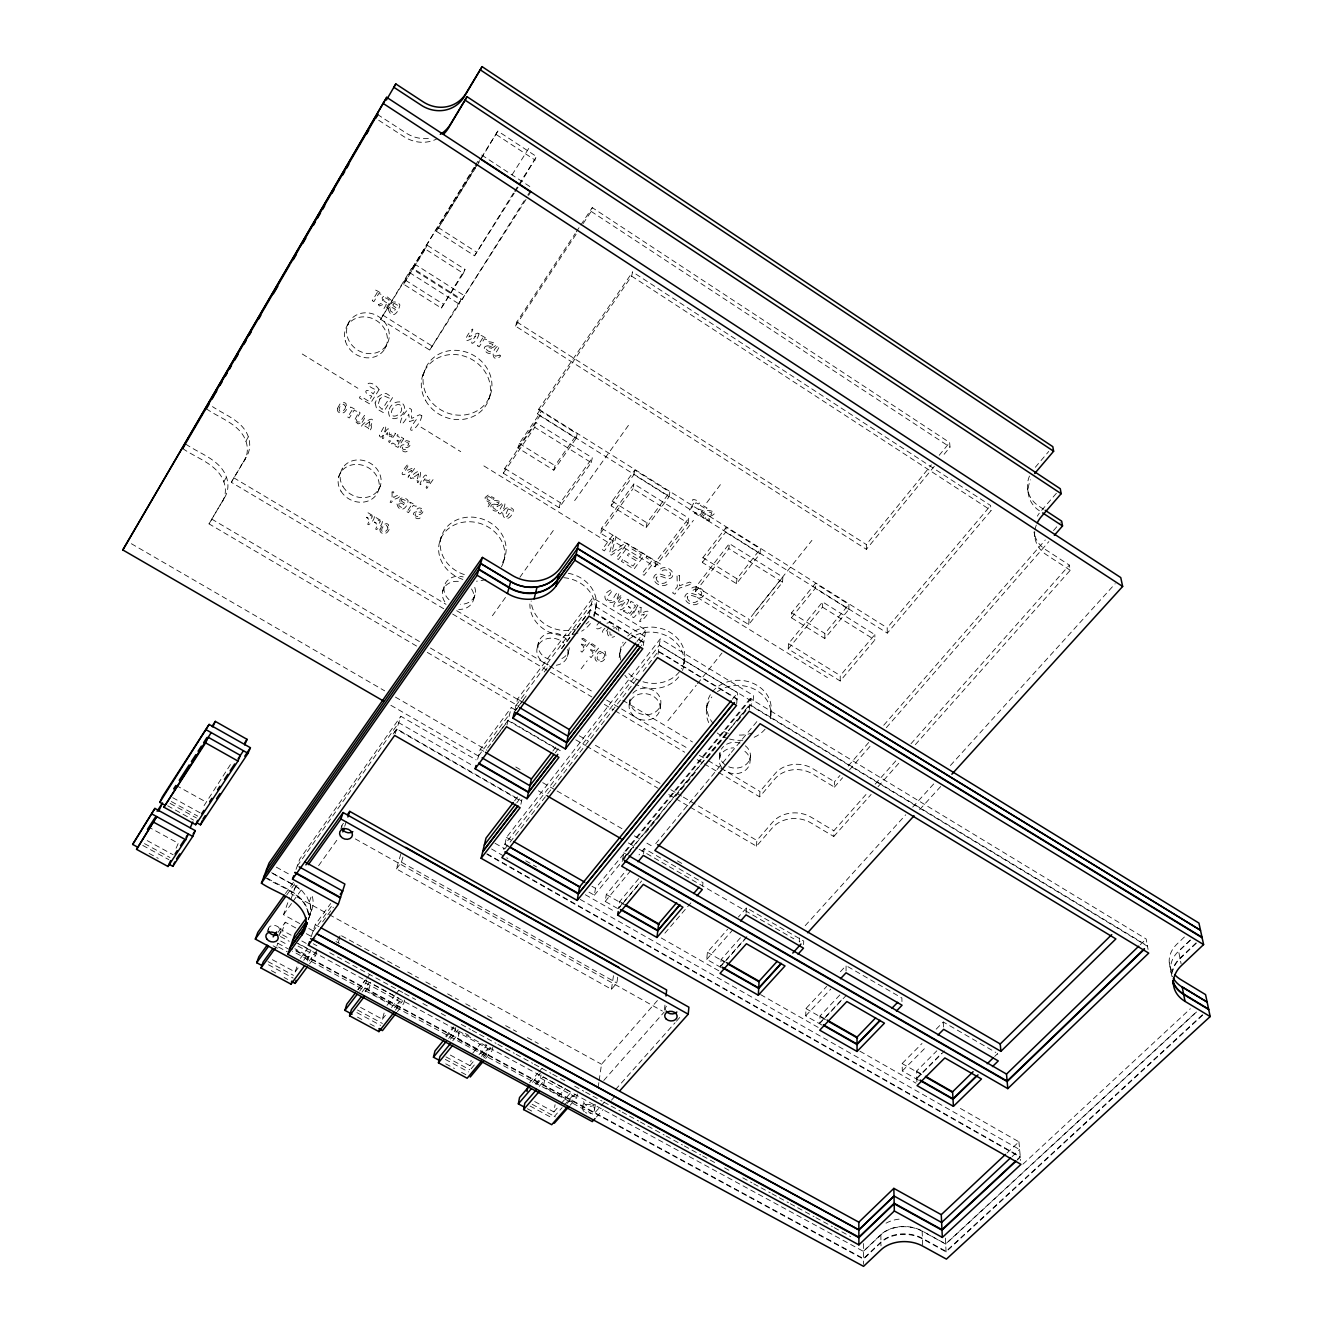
<?xml version="1.0" encoding="UTF-8"?>
<svg xmlns="http://www.w3.org/2000/svg" width="1333" height="1333" viewBox="0 0 1333 1333"><rect width="100%" height="100%" fill="white"/><g stroke="black" fill="none" stroke-linecap="round" stroke-linejoin="round"><path stroke-width="0.75" stroke-dasharray="5 3.75" d="M846.055 971.007L846.088 965.625L839.157 973.04M848.871 609.398L848.888 604.416L815.413 583.421L791.619 612.78L791.385 617.762L824.777 638.49L848.871 609.398L815.263 588.336L815.413 583.421M840.207 680.996L840.257 675.598L874.831 634.608L822.611 601.933L788.503 643.639L788.236 648.954L840.207 680.996L874.915 639.923L874.831 634.608M690.294 807.231L756.477 846.205L772.29 827.91A27.726 22.644 2.6 0 1 811.097 822.978L833.775 836.491L833.841 830.759L866.9 793.468M718.57 772.39L759.627 796.834L774.923 778.839A26.827 22.244 2.2 0 1 812.48 773.906L834.408 787.12L834.475 781.755L839.957 775.473M839.84 994.968L820.012 1016.013L819.862 1023.327L846.888 994.718M824.777 638.49L824.877 633.458L848.888 604.416M788.236 648.954L822.478 607.148L822.611 601.933M617.062 629.759L615.863 627.61L612.697 628.276M821.828 1025.01L805.732 1015.829L805.932 1008.581L826.71 986.37M803.616 944.597L803.716 941.048L746.48 907.856L738.399 917.037M799.4 937.932L799.267 941.964L802.066 938.899M782.571 582.204L782.854 577.072L729.351 543.597L696.109 586.587L695.476 591.735L748.696 624.56L782.571 582.204L728.851 548.629L729.351 543.597M770.774 715.888L771.091 710.689M756.477 846.205L756.844 840.457L772.59 822.211A27.626 22.594 2.5 0 1 811.264 817.279L833.841 830.759M759.627 796.834L759.96 791.469L775.206 773.507A26.727 22.194 2.2 0 1 812.63 768.574L834.475 781.755M746.13 913.105L746.48 907.856M737.349 721.203L753.095 702.041L753.562 695.576L660.285 638.857L506.473 837.424L503.707 849.471M750.029 760.393L750.429 754.845M760.027 553.712L760.393 548.896L726.135 527.401L702.924 557.627L702.341 562.459L736.499 583.671L760.027 553.712L725.635 532.15L726.135 527.401M749.363 709.539L750.196 698.525L1146.18 938.999L1148.063 949.429M740.448 937.749L721.136 959.51L720.553 966.675L746.88 937.082M748.696 624.56L749.113 619.328L782.854 577.072M736.682 703.791L737.616 692.81L659.335 645.289M720.986 967.475L706.757 959.377L707.39 952.279L727.618 929.301M719.537 757.86L720.053 752.312M736.499 583.671L736.949 578.789L760.393 548.896M702.658 886.095L702.991 882.629L644.239 848.554L639.007 854.886M706.407 710.289L706.957 705.107M664.417 1010.047L665.084 1004.032M684.112 663.317L684.745 658.252M643.539 853.67L644.239 848.554M688.078 523.136L688.744 518.187L633.925 483.879L601.6 528.235L600.566 533.183L655.086 566.808L688.078 523.136L633.008 488.728L633.925 483.879M660.068 708.956L660.818 703.541M400.816 854.086L396.434 868.916L611.48 989.286L616.862 983.004L617.679 977.189M611.48 989.286L613.747 973.723M594.601 1109.489L595.368 1104.141M598.267 1086.678L598.867 1082.596M599.15 1080.563L601.516 1064.251L658.519 999.267M658.002 654.403L660.285 638.857M638.757 878.614L619.678 901.525L618.645 908.523L641.64 880.963M750.196 698.525L623.694 852.82L622.661 859.718L699.925 765.642M582.604 1108.34L583.687 1101.208M570.141 1105.24L576.722 1097.742L577.722 1091.394M617.579 908.489L605.199 901.441L606.298 894.51L627.226 869.149M669.099 496.709L669.832 492.077L634.758 470.066L612.147 501.191L611.197 505.857L646.172 527.568L669.099 496.709L633.891 474.648L634.758 470.066M655.086 566.808L655.886 561.76L688.744 518.187M643.289 645.489L645.755 630.026L592.752 597.817L517.571 699.042L514.788 710.456M629.176 704.94L630.042 699.542M588.986 892.144L594.351 895.209L595.501 888.295L753.562 695.576M534.683 1101.558L553.861 1111.905L555.078 1104.707M646.172 527.568L646.988 522.853L669.832 492.077M620.028 652.687L619.145 657.719A32.625 28.11 8.5 0 1 657.686 632.825A32.625 28.11 8.5 0 1 682.463 670.466M618.912 631.092L617.979 626.877A3.749 3.266 10.5 0 0 615.779 625.76L612.63 626.31M535.283 1084.129L540.498 1078.047L541.065 1074.898M594.001 616.896L594.985 611.964M595.468 609.531L596.451 604.615M589.336 614.563L592.752 597.817M485.629 1058.485L492.044 1050.771L493.36 1044.505M484.029 1057.952L486.612 1054.836L487.945 1048.538L481.48 1056.336M567.508 656.453L568.641 651.187M450.337 1055.07L469.932 1065.65L471.116 1060.335M520.87 804.316L522.653 796.368M610.914 623.527L610.297 622.144L606.265 623.477M591.219 462.601L592.302 457.836L536.116 422.678L504.74 468.416L503.291 473.198L559.16 507.656L591.219 462.601L534.783 427.326L536.116 422.678M448.688 1038.457L455.02 1030.642L455.753 1027.526M537.416 413.78L631.625 276.131L632.608 271.932L990.586 505.524L991.169 510.506L887.311 633.125L537.416 413.78L538.749 409.181L632.608 271.932M537.366 647.238L538.615 642.006M506.94 725.069L511.272 707.523L514.838 709.623M576.073 438.407L577.189 433.941L541.215 411.38L519.253 443.439L517.904 447.921L553.795 470.199L576.073 438.407L539.948 415.763L541.215 411.38M559.16 507.656L560.377 502.774L592.302 457.836M607.848 631.292C605.882 635.508 611.147 638.907 614.63 636.441M477.647 759.26L480.263 749.279L511.272 707.523M553.795 470.199L554.978 465.65L577.189 433.941M397.451 1011.547L403.666 1003.599L404.915 998.984M360.527 1007.415L382.371 1019.212L384.321 1012.23M503.507 562.076L504.857 557.311M609.814 631.825L610.114 634.991L613.497 634.991M359.66 991.069L365.809 983.021L366.708 979.972M396.434 868.916L401.433 862.184L403.066 856.636M583.138 223.577L591.169 211.414L592.285 207.631L949.629 442.523L950.012 447.088L942.181 456.669M473.532 599.717L475.048 594.618M338.282 942.481L340.582 935.233L400.433 968.025M395.168 733.783L400.85 716.271L476.148 759.877M442.706 591.086L444.339 586.02M309.573 963.792L315.604 955.628L317.587 949.579L309.173 961.01M307.506 960.976L309.023 956.411L294.876 948.729M311.139 936.916L315.271 924.652L330.667 903.557M344.697 826.31L347.23 818.845M934.333 466.267L866.383 549.329L515.454 326.085L516.837 321.969L575.14 233.625M340.865 828.809L341.964 825.56M439.757 541.381L441.356 536.666M272.382 959.693L295.143 971.99L298.625 961.693M489.161 398.4L490.644 394.051M308.34 919.753L311.922 909.273M309.323 901.941L311.672 895.11L312.255 896.393A31.625 24.494 18.2 0 1 308.673 914.838M276.814 946.13L277.897 943.114M295.793 927.951L285.312 922.219L281.096 934.083L289.911 938.882M290.877 899.392L295.609 886.128L268.133 870.949M279.28 935.533L280.463 932.184M299.775 923.569L283.512 914.688L289.678 897.476M296.043 869.366L299.758 859.069L400.85 716.271M267.217 931.85L268.433 928.501M604.332 619.545L604.016 618.312L602.649 618.529M519.77 184.521L536.582 156.594L497.826 131.051L478.28 162.593M474.115 167.308L412.414 268.016L462.034 299.525L526.718 196.751M459.135 304.057L460.851 299.808L411.497 268.466L380.638 319.32L429.726 350.062L459.135 304.057L409.564 272.599L411.497 268.466M378.655 489.944L380.505 485.379M477.197 164.342L436.358 231.276L474.548 255.769L513.505 192.968M463.367 273.365L465 269.399L427.127 245.205L403.582 284.196L441.323 308.073L463.367 273.365L425.327 249.071L427.127 245.205M422.444 376.239L424.194 371.99M429.726 350.062L460.851 299.808M441.323 308.073L465 269.399M204.066 805.615L232.142 761.909M476.664 166.208L497.826 131.051M176.106 848.221L178.289 843.289L149.196 827.343M338.665 476.914L342.631 468M384.67 349.129L386.57 344.947M347.163 325.752L349.229 321.67M416.562 646.055L209.031 523.869L224.044 498.425A30.442 25.66 30.6 0 0 226.927 478.58C221.228 459.735 199.883 454.053 185.437 443.872M443.722 608.748L231.325 482.296L245.889 457.636A29.393 25.077 31.6 0 0 248.788 438.257C244.022 421.361 225.594 415.429 212.48 406.615M209.031 523.869L224.044 498.425M231.325 482.296L245.889 457.636M223.777 481.963L226.36 477.231M245.839 441.356L248.238 436.941M379.922 398.8L377.856 405.232L382.154 409.464L389.353 398.167L384.404 396.034A9.964 8.864 28.4 0 0 383.671 396.184L383.437 396.268A12.197 10.847 28.2 0 0 382.654 396.567L379.705 399.084M475.198 165.559L478.464 160.293M380.638 319.32L409.564 272.599M412.414 268.016L474.581 167.591M403.582 284.196L425.327 249.071M436.358 231.276L475.581 167.958M512.039 174.873L530.384 145.814M362.143 422.378L365.892 415.979L364.492 415.413L360.21 421.894L357.311 422.028L356.194 419.395L360.143 412.913L359.027 411.764L354.428 420.578L358.044 423.911L362.076 422.461M514.605 191.236L517.904 186.037M519.004 184.304L536.582 156.594M474.548 255.769L514.255 193.218M515.371 191.469L518.67 186.253M527.818 195.018L531.134 189.836M462.034 299.525L527.468 197.201M528.568 195.451L530.801 191.985M576.273 231.892L579.705 226.693M580.855 224.96L592.285 207.631M515.454 326.085L576.256 234.008M517.904 447.921L539.948 415.763M503.291 473.198L534.783 427.326M297.276 865.967L398.767 722.703L472.582 765.542M393.168 733.95L396.751 728.884L521.636 800.933M394.218 732.7L396.617 729.334L521.52 801.4M285.445 893.56L293.86 881.746M286.662 895.11L295.11 883.262M297.026 885.262L291.044 893.643L327.351 913.605M492.394 615.746L506.723 595.684M519.87 577.289L553.328 530.467M574.656 500.625L628.976 424.61M283.512 914.688L291.977 902.858M293.193 901.175L302.874 887.661M318.604 865.684L337.965 838.657M278.097 932.267L285.312 922.219M611.197 505.857L633.891 474.648M600.566 533.183L633.008 488.728M312.888 931.7L333.117 904.057M322.653 921.886L333.383 907.223M300.425 958.327L307.723 948.38M295.143 971.99L298.809 966.992M303.707 960.343L311.039 950.379L298.709 943.664M306.573 959.743L309.023 956.411M337.082 939.948L340.582 935.233M478.514 755.961L509.673 713.955M515.971 705.59L591.502 603.949L644.739 636.424M494.926 737.899L508.14 720.153L560.31 750.729M514.505 711.622L516.987 708.29M518.237 706.623L521.953 701.608M523.202 699.942L526.935 694.943M561.71 648.238L590.286 609.864L643.806 642.306L641.273 645.589M487.595 748.03L491.211 743.197M492.41 741.581L496.009 736.732M497.226 735.133L508.04 720.603L560.21 751.179M515.638 710.406L519.37 705.39M520.603 703.724L524.336 698.725M544.214 672.032L547.946 667.017M561.626 648.671L590.202 610.297L643.739 642.739M600.417 621.511C594.518 625.777 594.418 632.175 602.266 626.893M604.915 628.226C597.984 635.108 608.148 632.892 608.664 626.51M581.138 668.816L587.186 660.801M665.717 556.977L693.427 520.32M706.823 502.624L721.536 483.163M357.794 989.769L365.159 980.138M358.094 989.703L365.542 979.938M366.792 978.305L370.524 973.423M361.976 992.052L369.474 982.271L398.784 998.2L388.686 1011.13M365.075 991.802L370.041 985.32L368.241 991.469L397.817 1007.515L399.483 1001.333L394.468 1007.748M514.605 800.85L518.337 796.001M552.845 751.046L556.627 746.113M636.991 641.456L645.755 630.026M516.787 802.816L520.57 797.784M555.228 752.828L559.06 747.73M639.707 642.973L644.755 636.274M702.341 562.459L725.635 532.15M695.476 591.735L728.851 548.629M504.69 849.071L551.729 788.569M552.995 786.92L636.874 678.997M643.156 671.265L658.469 651.204L737.099 698.875L734.483 702.091M387.02 1005.382L394.551 995.718M395.801 994.101L399.567 989.269M382.371 1019.212L387.42 1012.747M395.384 1010.147L402.833 1000.633M667.916 720.736L696.209 685.295M697.492 683.696L721.936 653.087M754.695 612.047L811.93 540.365M445.655 1036.308L453.337 1026.827M446.355 1036.907L453.936 1027.543M791.385 617.762L815.263 588.336M450.454 1039.157L458.169 1029.643M452.753 1040.756L459.152 1032.875L457.702 1039.14L486.612 1054.836M732.384 699.225L737.616 692.81M866.383 549.329L866.333 544.514L931.4 464.834M939.215 455.269L949.629 442.523M499.142 355.211L495.409 356.211A2.483 2.283 25.8 0 1 494.743 354.145C506.373 338.532 490.577 348.23 493.51 356.344C494.66 361.61 504.107 354.995 499.192 355.111M622.728 859.235L749.746 704.59L1147.396 945.764M701.241 764.042L730.051 728.968M731.367 727.368L749.713 705.04L1147.496 946.28M594.351 895.209L633.708 847.321M645.522 832.958L659.952 815.396M675.698 796.234L695.376 772.29M707.173 757.927L726.852 733.966M472.665 1053.237L480.43 1043.839M605.199 901.441L632.792 868.083M469.932 1065.65L473.832 1060.935M479.047 1054.653L486.845 1045.239L483.262 1043.289M655.736 843.656L730.001 753.995M731.334 752.395L757.86 720.387M471.149 1068.816L475.015 1064.134M483.113 1056.852L490.794 1047.605M618.712 908.04L640.423 882.013M887.311 633.125L887.178 627.826L990.586 505.524M1035.308 467.266L1048.771 451.42M529.601 1082.763L537.499 1073.532M538.815 1071.999L542.748 1067.383M532.534 1082.363L540.332 1073.265M664.9 933.167L686.278 908.24M687.628 906.69L691.627 902.024M536.566 1084.512L543.181 1076.814L571.224 1092.077L560.543 1104.274M539.282 1086.362L544.547 1080.247L543.431 1086.612L571.707 1101.958L572.723 1095.559L563.426 1106.157M1056.369 493.293L1040.673 511.472A31.259 27.127 -13.8 0 0 1037.357 516.171M558.627 1096.259L565.259 1088.644M848.171 766.058L868.699 742.498M883.746 725.235L1045.272 539.998M1053.487 530.584L1060.318 522.736M834.408 787.12L842.606 777.739M849.438 769.924L871.282 744.897M886.312 727.701L1048.871 541.615M553.861 1111.905L559.21 1105.807M554.128 1116.771L562.093 1107.673M567.208 1103.374L575.09 1094.393M706.757 959.377L732.484 930.201M603.766 1080.463L664.184 1012.064M875.164 784.154L895.809 760.86M910.972 743.764L1069.333 565.125L1045.439 549.529A31.259 27.127 -13.8 0 1 1034.075 531.934L1034.841 536.999M833.775 836.491L871.115 794.468M878.03 786.687L900.142 761.776M915.354 744.647L1070.232 570.291L1069.333 565.125M720.603 966.175L746.897 936.582M604.432 1102.024L593.352 1114.455L292.46 951.195M615.513 1089.578L675.048 1022.744M676.431 1021.195L681.979 1014.98M596.434 1116.987L603.282 1109.323M611.497 1100.108L615.613 1095.509M805.182 925.702L905.724 814.796M912.705 807.098L935.05 782.454M950.396 765.509L1115.171 583.737M919.653 809.631L940.665 786.537M805.732 1015.829L830.759 989.119M819.878 1022.828L842.623 998.734M918.554 1080.18L902.324 1070.932L902.124 1063.551L921.986 1043.489M936.183 1029.159L943.281 1021.994L995.851 1052.487M902.324 1070.932L926.568 1046.538M916.887 1081.863L916.504 1071.165L936.832 1050.821M916.754 1078.097L941.548 1053.353M916.771 1078.614L944.48 1050.954M994.668 1056.452L997.651 1053.537L997.967 1057.236M1140.232 944.747L1146.18 938.999M1184.42 936.982L1177.139 943.914A33.308 25.36 -7.7 0 0 1172.79 972.24M863.467 1251.22L880.83 1234.675A29.376 20.928 1.6 0 1 922.136 1230.959L945.68 1243.922L1196.467 1011.83M1190.286 940.032L1178.589 951.162A33.458 25.427 -7.7 0 0 1172.49 976.589M1196.501 1011.997L945.697 1244.106L922.153 1231.142A29.376 20.928 1.6 0 0 880.846 1234.858L863.467 1251.404L294.41 941.698M1190.319 940.215L1178.622 951.345L1181.088 963.676M1196.134 942.814L1179.988 958.144A33.592 25.477 -7.6 0 0 1171.99 973.873M1196.251 943.314L1180.088 958.66A33.608 25.477 -7.6 0 0 1172.607 971.041M1006.982 1153.012L1018.929 1141.814L957.511 1106.807M1012.13 1156.577L1019.612 1149.379M1017.262 1159.46L1020.278 1156.661L484.579 852.42M1017.312 1159.993L1020.328 1157.194L484.479 852.887M1022.928 1164.176L1190.336 1008.748M1202.499 1014.713L946.047 1251.32L922.403 1238.324A29.476 20.961 1.7 0 0 880.946 1242.023L863.501 1258.585L292.11 948.33M1202.599 1015.229L946.063 1251.854L922.419 1238.857A29.493 20.961 1.7 0 0 880.946 1242.556L863.501 1259.118L291.944 948.813M709.039 518.87C703.907 521.803 703.541 512.222 709.839 516.321M709.089 518.837C712.872 524.569 695.543 516.171 706.74 514.188M508.106 509.056L505.19 515.854L506.907 516.887L511.539 510.239L508.556 508.973M487.811 345.847C479.097 346.263 488.844 358.01 491.96 351.395C487.728 353.345 482.229 345.53 491.111 348.13M403.932 444.722C396.351 444.972 403.632 455.403 407.881 450.687C408.348 448.704 399.5 450.904 403.066 446.438C409.314 450.737 414.146 441.156 406.432 440.673C400.883 443.256 407.148 441.74 408.814 443.339L408.248 445.255L404.266 444.772M494.243 504.141C485.945 504.474 495.226 515.354 498.225 509.256C494.143 511.039 488.944 503.791 497.409 506.257M416.696 511.805C409.248 512.022 416.396 522.119 420.562 517.571C421.028 515.638 412.347 517.771 415.829 513.455C421.911 517.654 426.743 508.39 419.162 507.906C413.713 510.372 419.862 508.939 421.511 510.489L420.928 512.322L417.029 511.855M491.211 348.146C506.657 342.114 475.448 339.432 492.893 344.364L491.41 346.48M497.509 506.273C512.239 500.791 482.446 498.225 499.142 502.808L497.692 504.757M709.939 516.338C725.219 510.789 695.043 508.24 711.789 512.855L711.056 514.721L707.09 514.238M488.161 345.897L491.327 346.463M494.593 504.191L497.626 504.74M445.955 1056.886L469.766 1069.749M268 961.61L293.493 975.356M357.461 1009.997L382.404 1023.461M532.084 1104.291L555.378 1116.854M445.305 1059.385L468.566 1071.932M268.483 964.775L293.093 978.055M356.894 1012.58L380.655 1025.394M530.051 1106.007L552.795 1118.287M445.722 1063.817L454.47 1068.533M461.468 1072.299L466.717 1075.131M271.315 970.607L276.797 973.557M284.112 977.489L287.778 979.472M357.444 1017.112L362.809 1020.012M369.957 1023.861L375.323 1026.76M527.335 1108.706L534.533 1112.588M277.881 943.281L290.644 950.196M278.597 947.096L287.478 951.912M273.148 945.847L280.097 949.613M313.255 943.764L316.904 945.747M329.701 952.728L402.816 992.568M404.649 993.568L415.613 999.533M422.928 1003.516L430.226 1007.515M441.206 1013.48L448.505 1017.462M461.301 1024.444L470.449 1029.426M472.265 1030.409L477.747 1033.408M479.58 1034.408L496.026 1043.356M497.859 1044.356L514.305 1053.32M516.138 1054.32L532.583 1063.284M534.416 1064.284L550.862 1073.248M552.695 1074.248L565.492 1081.213M574.623 1086.195L583.771 1091.177M585.604 1092.16L591.086 1095.159M592.902 1096.159L602.049 1101.125M603.882 1102.124L609.364 1105.124M611.181 1106.107L620.328 1111.089M622.144 1112.089L627.643 1115.071M629.459 1116.071L638.607 1121.053M640.423 1122.053L645.922 1125.035M647.738 1126.035L664.184 1135M666.017 1135.999L682.463 1144.964M684.296 1145.947L700.741 1154.911M702.574 1155.911L715.371 1162.893M724.502 1167.858L730.001 1170.857M742.781 1177.822L751.929 1182.804M753.762 1183.804L759.243 1186.787M761.06 1187.786L770.207 1192.768M772.04 1193.768L777.522 1196.751M779.338 1197.75L788.486 1202.733M790.319 1203.716L795.801 1206.715M797.617 1207.698L814.08 1216.662M815.896 1217.662L832.359 1226.627M834.175 1227.626L850.637 1236.591M279.064 928.601L291.327 935.283M301.825 940.998L307.09 943.864M465.334 1033.542L468.916 1035.491M455.02 1030.642L492.044 1050.771M280.43 936.499L289.228 941.281M298.025 946.063L315.604 955.628M365.809 983.021L403.666 1003.599M540.498 1078.047L576.722 1097.742M280.73 941.048L287.811 944.897M335.916 941.531L339.565 943.531M308.806 928.501L314.221 931.467M147.197 840.606L173.19 854.803M144.481 843.606L169.974 857.519M306.29 933.667L315.021 938.432M142.781 845.439L168.858 859.668M149.096 853.387L158.244 858.369M407.698 971.99L418.579 977.955M425.827 981.921L436.707 987.886M447.605 993.851L458.485 999.817M465.734 1003.782L476.614 1009.748M487.495 1015.696L494.76 1019.678M505.64 1025.644L516.521 1031.592M527.401 1037.557L538.282 1043.522M545.53 1047.488L549.163 1049.488M315.271 924.652L318.92 926.652M267.466 878.23C281.463 887.295 301.741 892.177 307.64 909.789A31.892 24.594 18.1 0 1 308.206 919.637M265.567 877.764C279.98 887.311 301.275 892.01 307.473 910.256A31.909 24.594 18.1 0 1 308.39 916.887M329.168 914.605L601.516 1064.251M172.723 797.684L200.75 813.197M171.291 801.533L197.701 816.129M170.091 803.399L196.468 817.962M167.691 805.798L193.618 820.112M276.298 867.133L290.827 875.164M271.632 872.698L295.676 885.962L302.074 890.844L306.873 896.892M176.189 785.454L205.715 801.833M401.433 862.184L616.862 983.004M355.311 838.907L662.401 1011.047M491.594 849.004L507.823 858.419M580.188 899.408L1019.628 1149.563M504.924 844.189L508.49 846.238M508.44 846.388L504.89 844.356L659.368 645.139L753.095 702.041M495.026 843.272L504.057 848.421M525.735 860.785L536.582 866.95M585.354 894.743L614.263 911.222M661.235 937.982L719.037 970.924M760.593 994.601L818.395 1027.543M859.952 1051.22L915.954 1083.129M619.678 901.525L623.211 903.557M721.136 959.51L724.752 961.576M820.012 1016.013L825.294 1019.045M916.504 1071.165L923.719 1075.298M506.473 837.424L511.805 840.49M591.935 886.262L595.501 888.295M606.298 894.51L623.894 904.557M707.39 952.279L725.085 962.393M805.932 1008.581L825.527 1019.778M902.124 1063.551L923.652 1075.848M847.888 966.675L901.858 997.984L901.974 1001.6M390.869 705.307L479.03 756.394M538.399 790.802L547.396 796.001M628.343 842.923L637.341 848.138M639.14 849.188L793.868 938.849M623.694 852.82L627.276 854.903M131.367 543.714L384.654 690.827M395.434 697.092L487.045 750.312M515.788 766.992L521.17 770.124M542.731 782.654L555.294 789.952M557.094 791.002L623.561 829.609M634.341 835.858L639.723 838.99M646.905 843.172L652.304 846.305M677.447 860.901L684.629 865.084M480.263 749.279L483.779 751.329M427.293 652.387L518.537 706.107M575.789 739.815L584.737 745.08M586.52 746.13L658.085 788.27M668.816 794.585L674.181 797.751M675.981 798.8L688.495 806.165M517.571 699.042L521.136 701.141M211.63 519.037L419.662 641.673M430.426 648.021L521.903 701.941M579.288 735.783L588.253 741.065M595.434 745.297L660.002 783.354M670.766 789.703L681.513 796.051M683.312 797.101L756.844 840.457M452.637 614.063L591.852 696.942M604.349 704.391L613.263 709.706M615.063 710.756L684.662 752.212M697.159 759.643L702.508 762.826M704.291 763.892L716.787 771.34M622.778 700.325L692.477 741.964M233.758 477.781L446.022 604.316M456.719 610.697L547.696 664.934M549.479 665.983L594.068 692.577M606.565 700.025L688.611 748.929M699.308 755.311L706.457 759.56M708.24 760.626L718.937 767.008M720.72 768.075L759.96 791.469M182.671 448.505C197.184 458.719 218.612 464.401 224.361 483.312A30.576 25.727 30.5 0 1 221.478 503.207M206.348 408.764C220.328 418.712 241.04 424.327 246.405 442.673A29.509 25.144 31.5 0 1 243.489 462.101M658.419 651.637L737.066 699.325M486.862 500.875L489.378 502.408L487.012 506.023L488.028 506.94L494.176 498.059L488.328 494.943L485.145 497.459A3.582 3.183 19.8 0 0 485.978 500.125L486.762 500.808M302.258 354.011L357.861 388.27M421.045 427.193L460.735 451.654M483.879 465.917L607.615 542.148M697.392 597.467L827.46 677.614M504.74 468.416L560.377 502.774M601.6 528.235L655.886 561.76M696.109 586.587L749.113 619.328M788.503 643.639L840.257 675.598M519.253 443.439L554.978 465.65M612.147 501.191L646.988 522.853M702.924 557.627L736.949 578.789M791.619 612.78L824.877 633.458M822.478 607.148L874.915 639.923M538.749 409.181L887.178 627.826M382.671 315.038L431.525 345.68M405.432 280.213L443.023 304.024M516.837 321.969L866.333 544.514M414.346 263.884L463.734 295.293M438.124 227.443L476.131 251.87M377.472 114.455L405.915 132.933A34.258 31.742 49.9 0 0 430.626 138.015M378.672 120.237L403.882 136.616A34.408 31.859 49.6 0 0 436.607 139.015M631.625 276.131L991.169 510.506M1070.232 570.291L1046.255 554.645A31.375 27.21 -13.7 0 1 1034.758 531.65M481.713 155.028L532.234 188.103M591.169 211.414L950.012 447.088M1043.572 509.223L1038.624 505.973A30.142 26.443 -15.1 0 1 1029.926 475.065M496.276 134.55L535.216 160.193M295.609 886.128L302.024 891.011M306.923 896.742L309.839 903.374A31.759 24.544 18.1 0 1 306.273 921.869M1169.291 962.909L1172.157 977.722M1027.626 488.844L1028.326 493.543M1018.929 1141.814L1020.628 1160.51M943.281 1021.994L943.564 1027.493M945.414 1238.174L946.23 1255.219M922.153 1231.142L922.686 1246.088M880.846 1234.858L880.996 1245.905M863.417 1243.556L863.534 1264.4M627.693 636.124A32.492 28.043 8.4 0 1 670.166 632.375A32.492 28.043 8.4 0 1 681.496 668.716M679.38 671.815A32.492 28.043 8.4 0 1 642.323 681.58M640.357 680.896A32.492 28.043 8.4 0 1 628.36 673.198M620.728 660.018A32.492 28.043 8.4 0 1 623.094 642.139M712.389 691.794A32.192 27.393 4.3 0 1 753.628 683.562A32.192 27.393 4.3 0 1 769.291 717.637M752.778 732.75A32.192 27.393 4.3 0 1 736.532 734.95M728.385 733.317A32.192 27.393 4.3 0 1 720.936 729.951M713.405 723.702A32.192 27.393 4.3 0 1 711.272 693.293M568.308 573.29A32.892 28.659 13.5 0 1 593.452 615.379M588.903 621.478A32.892 28.659 13.5 0 1 585.97 624.027M577.139 628.676A32.892 28.659 13.5 0 1 531.151 600.95M464.351 574.606A33.392 29.209 19.1 0 1 442.339 534.016A33.392 29.209 19.1 0 1 487.561 521.203A33.392 29.209 19.1 0 1 501.425 564.109M678.73 676.914A32.625 28.11 8.5 0 1 635.358 684.079M633.925 683.262A32.625 28.11 8.5 0 1 624.877 675.298M717.471 691.677A32.309 27.443 4.3 0 1 756.028 690.094A32.309 27.443 4.3 0 1 769.624 721.17M765.109 729.134A32.309 27.443 4.3 0 1 752.412 737.999M742.798 740.198A32.309 27.443 4.3 0 1 729.501 739.032M727.918 738.565A32.309 27.443 4.3 0 1 717.137 732.933M708.739 722.636A32.309 27.443 4.3 0 1 711.855 696.942M590.402 623.527A33.008 28.726 13.4 0 1 581.638 631.176M578.005 632.942A33.008 28.726 13.4 0 1 529.901 603.966M563.759 577.672A33.008 28.726 13.4 0 1 594.568 615.113M485.912 579.355A33.508 29.293 19 0 1 476.481 581.205M462.868 579.422A33.508 29.293 19 0 1 440.507 539.298A33.508 29.293 19 0 1 484.829 525.252A33.508 29.293 19 0 1 501.108 567.308M1039.373 510.739A30.276 26.527 -15 0 1 1030.642 479.747M268.283 929.768A6.298 4.832 17.9 0 1 275.798 925.702A6.298 4.832 17.9 0 1 279.913 933.317M584.187 1111.689A6.032 4.499 8.7 0 1 585.354 1104.89A6.032 4.499 8.7 0 1 594.135 1107.523A6.032 4.499 8.7 0 1 589.919 1113.405M586.82 1113.105A6.032 4.499 8.7 0 1 585.404 1112.522M665.584 1009.814A6.232 4.815 6.7 0 1 666.483 1006.215M594.701 1104.54A5.998 4.499 8.6 0 1 586.453 1105.39A5.998 4.499 8.6 0 1 584.604 1099.042M341.781 826.927A6.515 5.199 17.6 0 1 343.564 823.344M309.906 903.207A31.759 24.544 18.1 0 1 308.19 919.037M886.045 1223.161A29.259 20.895 1.6 0 1 900.025 1219.029M745.314 745.814A15.363 12.88 4.6 0 1 747.813 762.743A15.363 12.88 4.6 0 1 728.251 766.592M724.935 764.642A15.363 12.88 4.6 0 1 723.586 746.413M726.618 744.264A15.363 12.88 4.6 0 1 741.981 743.831M474.781 587.37A15.946 13.78 18.5 0 1 460.302 604.249M449.038 599.683A15.946 13.78 18.5 0 1 445.772 582.671A15.946 13.78 18.5 0 1 463.218 576.922M569.241 647.721A15.713 13.513 13.2 0 1 561.21 658.885M549.396 659.385A15.713 13.513 13.2 0 1 541.415 637.374A15.713 13.513 13.2 0 1 567.291 640.756M632.875 693.243A15.513 13.213 8.5 0 1 658.935 695.559A15.513 13.213 8.5 0 1 646.588 714.738A15.513 13.213 8.5 0 1 630.976 696.209M567.658 649.404A15.779 13.547 13.2 0 1 556.278 665.25M548.196 664.667A15.779 13.547 13.2 0 1 539.015 644.006A15.779 13.547 13.2 0 1 563.726 642.989M471.532 588.986A16.013 13.813 18.5 0 1 458.735 609.381M444.789 601.8A16.013 13.813 18.5 0 1 445.222 586.253A16.013 13.813 18.5 0 1 461.635 581.971M744.897 751.345A15.429 12.913 4.6 0 1 746.18 769.608A15.429 12.913 4.6 0 1 724.452 770.207M721.819 767.608A15.429 12.913 4.6 0 1 720.853 754.678A15.429 12.913 4.6 0 1 733.7 747.83M1034.991 529.867A31.375 27.21 -13.7 0 1 1036.507 524.552M623.344 610.947L630.676 615.429L637.957 605.482L630.942 601.2L630.326 602.533L635.624 605.849L633.492 608.648L628.31 606.565L632.392 610.097L629.842 613.463L624.877 610.431L623.344 610.947M388.153 308.806C391.002 319.32 397.967 314.455 399.9 305.024C398.267 301.325 389.853 300.158 391.269 305.857L388.153 308.806M392.085 492.01L392.069 498.475L390.119 502.341L391.302 502.608L393.535 499.358C402.383 497.842 401.466 491.994 393.752 497.459L393.702 491.844L392.085 492.01M679.597 575.856L679.43 585.804L689.661 582.071L692.344 583.737L679.497 588.103L674.815 594.201L672.615 592.852L677.297 586.737L677.014 574.256L679.597 575.856M581.705 638.874L587.103 642.723L585.054 645.455L579.872 643.322L584.004 646.855L580.871 651.171L582.021 652.187L589.436 642.689L583.221 638.34L581.705 638.874M396.984 504.007C399.034 513.122 407.148 509.373 408.131 500.708C406.598 497.492 398.717 496.126 399.95 501.391L396.984 504.007M590.802 644.356L596.201 648.205L594.135 650.921L588.969 648.788L593.085 652.32L589.936 656.619L591.086 657.636L598.517 648.171L592.335 643.839L590.802 644.356M618.779 593.802C614.596 612.613 594.251 595.834 612.164 589.469C612.747 592.785 602.616 598.7 609.648 600.783C614.23 601.533 615.046 590.452 618.779 593.802M604.515 654.036C605.982 658.769 595.634 663.551 597.334 656.686A10.264 8.831 10.6 0 1 599.267 653.92L602.249 652.404L604.515 654.036M694.326 512.938L700.575 516.854L707.023 508.04L701.041 504.291L700.491 505.474L704.99 508.373L703.124 510.856L698.675 509.023L702.141 512.155L699.892 515.121L695.659 512.472L694.326 512.938M337.366 408.565C336.416 413.63 343.564 414.73 345.664 410.764A9.548 8.398 30.1 0 0 346.847 408.398L345.963 403.582A3.349 2.949 29.9 0 0 343.981 402.566L340.132 403.766L337.366 408.565M699.258 503.174L698.259 504.074L696.009 502.758L689.294 510.356L694.576 501.858C688.261 498.059 698.375 499.258 699.258 503.174M380.005 529.251C379.105 534.083 385.953 535 388.02 531.35A9.164 7.948 23.6 0 0 389.203 529.134L388.403 524.619A3.216 2.799 23.4 0 0 386.487 523.652L382.738 524.752L380.005 529.251M388.636 411.514C388.386 427.293 411.697 413.547 402.583 403.516A5.349 4.765 27.8 0 0 399.417 401.883C394.035 401.55 389.319 406.348 388.636 411.514M641.123 607.631L640.806 613.63C662.834 602.216 627.526 635.991 644.472 614.13L639.19 615.779L638.94 610.731C627.526 629.509 634.091 603.566 641.123 607.631M383.521 299.292L384.021 301.075L387.17 303.158L389.169 299.925L386.437 298.209A2.133 1.933 34.4 0 0 384.637 298.042L383.521 299.292M375.09 402.983L376.639 408.831L383.238 412.547L392.585 397.567L386.353 393.518L383.287 393.335L377.839 396.951L375.09 402.983M345.364 406.265C346.53 410.597 337.916 414.396 339.248 408.265A9.214 8.131 29.5 0 1 340.748 405.632L343.714 404.166L345.364 406.265M378.472 304.757L379.438 305.99L384.92 303.707L386.303 304.574L383.987 308.556L385.404 309.356L391.169 300.192L386.77 296.493L383.537 296.543A4.149 3.749 34.4 0 0 382.121 297.859L383.021 302.441L378.472 304.757M502.708 513.038C503.591 523.153 512.755 517.821 513.388 509.623C509.906 505.174 503.441 508.106 502.708 513.038M656.136 577.905C655.936 582.404 663.217 585.354 666.283 581.904L668.266 583.354C663.784 588.803 652.587 583.871 653.837 576.939C657.186 569.458 665.417 578.322 670.232 575.423L670.632 574.44C670.316 570.757 664.517 568.075 661.818 571.124L659.802 569.674C664.067 564.292 675.848 570.441 672.265 576.872C667.85 582.488 659.968 572.407 656.136 577.905M595.168 656.986C593.901 662.684 602.016 663.334 604.482 659.402A10.614 9.131 11.2 0 0 606.032 656.919L605.415 651.837A3.732 3.216 10.8 0 0 603.232 650.721L598.717 651.937L595.168 656.986M687.261 597.051C687.028 601.55 694.293 604.449 697.359 601.033L699.308 602.466C694.86 607.848 683.679 602.999 684.979 596.118C688.378 588.703 696.526 597.484 701.341 594.618L701.758 593.635C701.458 589.969 695.693 587.353 692.993 590.352L690.994 588.903C695.243 583.587 706.99 589.653 703.357 596.051C698.925 601.616 691.127 591.619 687.261 597.051M401.55 407.815C403.316 414.713 389.436 420.845 391.669 411.014A14.696 13.097 27.1 0 1 394.135 406.798C395.851 403.782 401.883 403.416 401.55 407.815M387.786 527.135C388.803 531.217 380.522 534.716 381.821 528.968A8.864 7.681 23.1 0 1 383.304 526.502L386.203 525.152L387.786 527.135M414.646 468.466L408.098 477.247L411.597 470.332C387.553 486.912 418.729 449.038 404.932 471.265L413.43 467.8L414.646 468.466M479.03 333.817C476.681 343.514 466 348.33 475.814 335.849C450.454 353.645 483.596 312.922 468.833 336.916L477.764 333.1L479.03 333.817M369.808 421.711L368.941 426.66L365.675 424.644L369.808 421.711M370.974 425.177C373.057 428.693 367.441 433.891 368.658 428.31L364.276 425.644C353.412 430.992 378.905 409.148 370.974 425.177M418.462 473.965L417.546 478.78L414.33 476.831L418.462 473.965M420.545 472.282C421.045 474.298 417.412 488.228 417.246 480.397L412.947 477.781C404.799 481.963 418.712 467.5 420.545 472.282M628.776 600.017C625.777 609.964 613.363 615.046 625.044 602.083C595.551 620.761 634.908 578.205 617.129 603.099L627.393 599.25L628.776 600.017M395.584 433.525L389.319 442.623L388.636 441.356L392.385 435.558L387.953 437.091L387.436 432.509C374.79 452.837 390.969 414.563 389.219 435.125L394.285 432.842L395.584 433.525M421.894 415.796C418.629 430.276 401.883 437.974 416.712 419.079L409.564 421.578L408.781 414.163C397.651 435.324 397.617 417.446 409.598 408.198L411.497 409.564L411.614 418.412L419.795 414.696L421.894 415.796M433.042 479.647L426.743 488.528L426.093 487.295L429.859 481.63L425.46 483.129L424.994 478.647C412.314 498.459 428.626 461.135 426.727 481.213L431.759 478.98L433.042 479.647M372.274 300.675L373.84 301.658L378.872 293.443C389.586 298.092 368.475 284.795 377.306 292.46L372.274 300.675M347.746 417.046L349.263 417.979L354.078 410.297C364.459 414.713 343.981 402.133 352.562 409.364L347.746 417.046M486.978 497.409L487.228 499.159L490.261 501.141L492.177 498.359L488.894 496.526L486.978 497.409M379.055 389.686L369.991 404.049L359.41 397.967L359.893 396.701L361.46 396.734L368.624 401.15L371.79 396.134C361.61 393.152 366.008 386.237 373.157 393.968L375.806 389.769C359.393 382.804 372.973 379.388 379.055 389.686M379.372 435.708C383.437 444.072 391.435 409.514 379.372 435.708M613.447 538.532L609.281 553.911L611.297 555.161L625.477 545.647L616.196 558.16L618.362 559.493L629.276 544.78L625.893 542.698L611.73 552.345L616.079 536.632L613.047 534.766L602.183 549.546L604.349 550.879L613.447 538.532M407.015 511.755L408.498 512.638L413.347 505.357C423.427 509.589 403.582 497.542 411.864 504.474L407.015 511.755M403.716 438.724L398.05 447.471L391.535 443.756L392.802 443.006L397.217 445.705L399.2 442.639L395.501 439.457L400.05 441.323L401.7 438.774L397.001 435.808L397.434 434.608L403.716 438.724M477.614 345.864L479.147 346.83L484.412 338.799C494.96 343.364 474.265 330.267 482.863 337.816L477.614 345.864M374.373 516.604C374.39 522.319 363.209 529.434 370.007 520.32L366.325 517.204L370.824 519.07L372.424 516.637L367.808 513.788L367.975 512.738L374.373 516.604M382.371 521.403C382.371 527.118 371.174 534.216 377.989 525.119L374.323 522.019L378.805 523.869L380.405 521.453L375.806 518.604L375.973 517.554L382.371 521.403M498.325 512.572C502.124 520.653 511.056 487.345 498.325 512.572M390.169 308.556L390.319 310.806L393.202 312.838L395.418 309.289L392.202 307.59L390.169 308.556M398.884 503.807L399.034 505.824L401.766 507.69L403.866 504.507L400.833 502.958L398.884 503.807M393.068 304.074L393.118 305.674L396.284 307.873L397.834 305.39L394.518 303.474L393.068 304.074M401.65 499.808L401.7 501.241L404.699 503.241L406.165 501.025L403.033 499.275L401.65 499.808M622.661 559.627L621.378 561.343L633.975 569.091L644.939 554.445L632.692 546.897L631.392 548.629L641.39 554.811L638.04 559.31L628.676 553.545L627.393 555.261L636.741 561.026L633.025 565.992L622.661 559.627M647.271 555.894L645.972 557.627L651.554 561.076L641.856 573.94L644.089 575.306L653.787 562.443L659.318 565.875L660.635 564.142L647.271 555.894M342.998 486.645A21.011 18.329 26.1 0 0 378.522 489.728A21.011 18.329 26.1 0 0 360.343 460.002A21.011 18.329 26.1 0 0 342.998 486.645M425.677 400.633A35.225 31.875 26.3 0 0 485.595 405.899A35.225 31.875 26.3 0 0 456.386 354.628A35.225 31.875 26.3 0 0 425.677 400.633M427.41 396.318A35.091 31.792 26.4 0 0 487.078 401.533A35.091 31.792 26.4 0 0 458.002 350.429A35.091 31.792 26.4 0 0 427.41 396.318M345.314 340.915A22.094 19.795 32.8 0 0 381.321 353.062A22.094 19.795 32.8 0 0 371.257 318.087A22.094 19.795 32.8 0 0 345.314 340.915M347.38 336.782A22.011 19.745 32.9 0 0 383.238 348.879A22.011 19.745 32.9 0 0 373.223 314.021A22.011 19.745 32.9 0 0 347.38 336.782M340.998 491.211A21.095 18.379 26 0 0 376.656 494.31A21.095 18.379 26 0 0 358.394 464.501A21.095 18.379 26 0 0 340.998 491.211M632.525 714.721A15.579 13.23 8.5 0 0 659.102 712.272A15.579 13.23 8.5 0 0 642.239 693.677A15.579 13.23 8.5 0 0 632.525 714.721"/><path stroke-width="1.5" d="M758.31 995.201L785.004 965.942L746.43 943.747L720.02 973.39L758.31 995.201L759.11 981.205L777.222 961.26M619.712 1090.911L688.211 1014.196L688.894 1007.198L343.114 812.53L305.874 864.867M665.983 996.001L666.65 989.969L349.746 811.38L347.363 814.73M618.195 911.555L617.662 915.088L656.969 937.482L658.635 923.786L676.647 902.674M577.206 900.425L736.549 705.424L657.536 657.602L501.858 857.586L577.206 900.425L579.555 886.945L731.084 700.841M567.708 1106.507L551.729 1124.702L523.619 1109.573L524.802 1103.191L536.649 1089.428M526.968 1091.46L527.951 1086.078M523.736 1106.773L518.354 1103.857L519.537 1097.526L529.934 1085.395M514.105 713.255L512.905 718.154L565.425 748.963L569.341 729.551L635.724 643.089M476.031 765.425L475.165 768.758L527.035 798.717L531.417 778.972L551.579 752.695M578.855 542.431L560.227 568.108A35.358 31.126 16.2 0 1 512.355 575.439L482.463 557.411L477.114 575.256L507.44 593.485A35.858 31.425 16 0 0 555.994 586.12L574.84 560.21L578.855 542.431L1198.95 923.086L1203.599 944.58L1181.455 965.525A33.742 25.527 -7.5 0 0 1185.037 1001.383L1210.181 1016.562L946.413 1259.118L922.686 1246.088A29.609 20.978 1.7 0 0 881.063 1249.787L863.551 1266.35L287.845 954.361L294.976 933.8L306.39 918.004M555.994 586.12L558.777 574.29L577.506 548.396L1200.516 930.301L577.472 548.529M481.43 1061.085L467.167 1078.247L438.44 1062.784L439.94 1056.486L450.187 1043.906M942.331 1237.424L941.265 1214.663L893.843 1188.37L894.343 1210.981L942.331 1237.424L1020.978 1164.359L481.113 858.269L485.995 838.124L513.355 802.483M438.724 1060.035L433.458 1057.202L434.975 1050.971L443.822 1040.04M534.1 598.834L537.082 586.937M507.44 593.485L510.672 581.638A35.524 31.226 16.1 0 0 558.777 574.29A35.524 31.226 16.1 0 1 510.706 581.488L480.663 563.392L266.417 870.016M361.343 996.667L351.412 1009.614L349.563 1015.813L378.939 1031.625L379.788 1028.509M352.062 1014.23L344.914 1010.364L346.763 1004.232L355.344 992.985M894.343 1210.981L858.902 1244.872L308.373 945.18L338.282 904.374L344.897 884.079L305.174 862.068M291.427 981.438L295.076 983.404L296.109 980.372M308.373 945.18L309.539 941.681M342.814 831.909L344.064 828.176M347.863 816.979L349.746 811.38M272.898 948.496L263.201 961.943L261.018 968.008L291.027 984.171L292.06 981.105M287.845 954.361L301.675 935.299L306.273 921.869M308.356 864.667L340.898 818.995L343.114 812.53M338.282 904.374L292.527 879.147L293.76 875.714M262.184 965.675L256.702 962.726L258.885 956.694L267.2 945.13M595.051 1118.52L592.319 1121.603L255.336 939.082L257.819 932.4L284.246 895.259M301.675 935.299A32.025 24.644 18 0 0 305.257 916.721C298.675 897.809 276.298 893.277 261.418 883.179L269.033 863.117L482.463 557.411M196.951 822.861L200.483 824.81L248.021 753.328L250.404 747.713L209.131 724.419L162.493 796.667L159.81 802.366L165.125 805.299M237.957 761.043L240.373 755.378L208.181 737.249L205.615 742.864L163.909 807.198L195.701 824.727L237.957 761.043L205.615 742.864M244.689 744.914L247.072 739.348L215.296 721.386L211.98 726.502M200.483 824.81L202.366 820.495M195.701 824.727L197.601 820.378M169.208 864.351L172.857 866.333L192.752 836.424L195.285 830.642L154.911 808.415L132.65 844.422L138.132 847.405M136.566 849.354L156.744 816.612L136.566 849.354L167.991 866.483L185.72 839.773L188.27 833.958L186.07 837.291M172.857 866.333L174.79 861.968M190.269 827.726L192.785 822.011M167.991 866.483L170.591 860.618M212.78 726.885L215.296 721.386M159.81 802.366L209.131 724.419M163.909 807.198L211.214 732.583M158.727 811.047L162.509 802.949M132.65 844.422L154.911 808.415M443.389 134.283A34.408 31.859 49.6 0 0 448.604 127.868L467.083 96.726L1060.285 488.744L1061.168 493.693L1041.473 516.471A31.375 27.21 -13.7 0 0 1037.257 522.853M482.096 66.65L466 93.31A33.008 30.692 53.1 0 1 423.111 101.808L395.818 83.929L393.818 87.262L421.228 105.207A33.142 30.809 52.7 0 0 464.301 96.676L482.096 66.65L1052.803 446.655L1053.62 451.254L1034.691 473.515M383.671 701.125L122.819 549.946L386.703 97.326L1120.753 577.572L1122.653 586.47L951.862 774.223M386.703 97.326L122.819 549.946M289.794 264.834L182.671 448.505L184.504 445.405M290.511 263.517L299.192 248.721M299.925 247.355L376.423 116.238M212.047 399.084L214.13 395.501M214.73 394.401L216.812 390.819M219.962 385.42L222.061 381.838M225.194 376.439L227.293 372.857M229.393 369.258L231.475 365.659M234.625 360.277L238.157 354.328M244.056 344.114L246.138 340.515M249.288 335.133L251.387 331.534M258.719 318.97L260.801 315.371M273.382 293.81L277.831 286.278M293.277 259.685L296.426 254.303M302.708 243.522L305.84 238.14M313.338 225.394L315.421 221.811M317.371 218.379L320.503 212.997M322.603 209.398L324.702 205.799M332.034 193.235L334.116 189.636M342.498 175.273L344.664 171.674M346.697 168.091L348.779 164.492M366.592 133.966L368.691 130.367M375.989 117.954L378.105 114.205M386.42 100.042L395.818 83.929M206.348 408.764L208.914 404.466M375.306 118.054L377.472 114.455M467.083 96.726L450.437 124.219A34.258 31.742 49.9 0 1 440.29 134.333M157.111 811.297L161.426 804.615M147.446 829.376L155.045 817.629M173.657 788.903L175.873 785.47M179.205 780.338L189.186 764.925M191.402 761.51L195.851 754.661M198.067 751.229L201.383 746.097M203.616 742.664L206.932 737.532M244.772 742.814L247.072 739.348M175.023 853.953L177.222 850.621M180.538 845.622L183.854 840.623M201.65 813.78L203.932 810.347M209.631 801.75L211.897 798.317M217.596 789.736L219.878 786.303M224.427 779.422L227.843 774.273M230.126 770.841L234.675 763.959M238.09 758.81L243.439 750.746M176.539 858.852L179.838 853.87M193.068 833.958L195.285 830.642M202.983 819.062L205.249 815.663M216.529 798.667L219.912 793.585M244.755 756.211L250.404 747.713M263.834 876.797L478.947 569.174L509.123 587.32A35.691 31.326 16.1 0 0 557.444 579.955L576.206 554.145L1202.016 937.232M261.418 883.179L477.114 575.256M292.527 879.147L394.635 735.416L520.12 807.698L481.113 858.269M255.336 939.082L285.462 896.792M273.132 936.866L276.681 931.917M256.702 962.726L268.599 946.18M261.018 968.008L275.598 947.813M292.527 940.865L306.323 921.703M290.277 947.346L304.074 928.318A31.892 24.594 18.1 0 0 307.323 922.736M290.111 947.83L303.907 928.784A31.909 24.594 18.1 0 0 307.157 923.202M340.248 894.31L342.681 890.894M291.027 984.171L304.541 965.825M295.076 983.404L307.157 967.058M475.165 768.758L506.523 726.702L558.944 757.377L527.035 798.717M512.905 718.154L589.019 616.129L642.789 648.671L565.425 748.963M344.914 1010.364L357.211 994.285M349.563 1015.813L364.509 996.334M484.312 845.055L515.571 804.282M553.995 754.311L529.917 785.754L482.096 757.86M638.474 644.456L567.991 736.216L519.603 707.556M482.779 851.387L517.87 805.815M556.494 755.678L528.534 791.985L478.68 763.126M640.007 647.221L566.758 742.331L516.238 712.638M482.663 851.87L517.771 806.282M557.761 754.361L528.435 792.435L478.564 763.592M639.94 647.655L566.675 742.798L514.388 712.072M378.939 1031.625L394.035 1012.33M396.201 1013.13L382.488 1030.609L378.905 1028.693M433.458 1057.202L446.138 1041.573M438.44 1062.784L452.57 1045.439M733.167 703.691L578.422 893.41L505.207 851.72M734.45 702.541L578.339 893.893L505.107 852.187M638.057 861.735L643.306 855.386L702.324 889.561L696.976 895.793M470.232 1077.014L483.063 1061.568M617.662 915.088L643.306 884.412L682.913 907.206L656.969 937.482M679.797 904.674L657.836 930.367L622.261 910.072M679.747 905.157L657.786 930.851L620.412 909.539M693.677 893.51L699.009 887.295M518.354 1103.857L531.384 1088.678M523.619 1109.573L539.465 1091.194M1054.336 535.349L1062.534 525.968L1061.685 521.17L1045.222 510.322M554.311 1123.236L568.824 1106.74M740.598 921.003L746.013 914.855L803.499 948.146L798 954.178M807.665 932.733L914.055 815.779M781.105 963.326L758.727 987.92L722.336 967.158M781.088 963.826L758.694 988.42L722.286 967.658M792.768 953.078L800.983 944.047M840.49 978.739L846.055 972.79L902.074 1005.232L896.426 1011.064M857.052 1051.454L884.445 1023.161L846.872 1001.533L819.728 1030.192L857.052 1051.454L857.019 1037.157L875.614 1017.879M880.013 1020.245L857.036 1044.022L823.411 1024.844M880.013 1020.745L857.036 1044.539L823.411 1025.344M892.027 1008.148L897.659 1002.333M937.965 1035.058L943.664 1029.326L998.267 1060.935L992.485 1066.567M1000.883 1051.354L1115.888 938.915L760.077 723.719L654.853 850.471L1000.883 1051.354L1000.25 1043.972L1111.755 934.633M953.412 1106.34L981.471 1078.997L944.847 1057.919L917.037 1085.612L953.412 1106.34L952.595 1091.794L973.107 1071.699M987.22 1063.734L993.185 1057.902M976.522 1075.781L952.995 1098.775L920.203 1080.08M978.022 1074.865L953.012 1099.292L920.237 1080.596M1007.781 1088.611L1148.729 953.112L749.246 711.172L621.678 866.183L1007.781 1088.611L1006.515 1074.081L1138.749 946.18M858.902 1244.872L858.835 1222.178L893.843 1188.37M1144.414 948.646L1007.131 1081.046L624.527 860.268M1144.514 949.146L1007.165 1081.563L624.444 860.751M894.01 1196.151L858.852 1229.976L316.554 933.7M941.265 1214.663L1005.482 1154.411M1010.614 1157.794L941.631 1222.494L894.01 1195.968L858.852 1229.792L316.604 933.533M1015.763 1160.876L941.964 1229.659L894.176 1203.266L858.869 1237.124L312.555 939.165M1015.813 1161.393L941.981 1230.192L894.176 1203.799L858.869 1237.657L310.556 938.649M154.045 822.394L185.72 839.773M320.736 927.651L858.835 1222.178M152.212 814.13L192.752 836.424M299.142 866.8L342.614 891.061M294.993 872.299L340.532 897.459M294.826 872.765L340.382 897.925M340.898 818.995L688.211 1014.196M206.582 729.984L248.021 753.328M405.782 847.388L619.062 967.475M510.289 847.255L580.055 887.045M510.222 847.405L579.555 886.945M624.994 904.557L658.635 923.786M726.568 962.609L759.11 981.205M827.06 1020.045L857.019 1037.157M925.535 1076.314L952.595 1091.794M513.588 841.506L584.82 882.196M625.66 905.574L659.102 924.685M728.634 964.409L758.71 981.605M829.076 1021.811L857.569 1038.09M925.452 1076.881L952.362 1092.26M547.396 796.001L621.161 838.757M629.076 855.936L1006.515 1074.081M657.536 844.689L1000.25 1043.972M485.545 752.345L531.417 778.972M522.936 702.191L569.341 729.551M480.63 563.542L510.672 581.638M478.814 569.591L509.006 587.753A35.708 31.326 16.1 0 0 557.344 580.388L576.123 554.561L1202.116 937.749M1208.598 1009.081L1183.554 993.935A33.592 25.477 -7.6 0 1 1172.673 980.471M1208.714 1009.581L1183.654 994.451A33.608 25.477 -7.6 0 1 1172.773 980.988L1173.473 984.62M1182.171 986.887L1207.115 1001.983M1173.307 978.255A33.458 25.427 -7.7 0 0 1182.204 987.053L1207.148 1002.149M574.84 560.21L1203.599 944.58M383.054 103.357L1122.653 586.47M480.047 158.794L530.801 191.985M1042.673 512.922L1062.534 525.968M465.317 100.275L1061.168 493.693M480.463 69.933L1053.62 451.254M1210.181 1016.562L1205.565 994.618L1180.721 979.555A33.308 25.36 -7.7 0 1 1174.99 974.956M1182.204 987.053L1185.037 1001.383M277.747 934.916A6.298 4.832 17.9 0 1 268.566 931.067M352.812 831.659A6.515 5.199 17.6 0 1 342.048 828.31M676.847 1012.03A6.232 4.815 6.7 0 1 666.117 1011.031M666.25 1019.095A6.248 4.832 6.7 0 0 676.831 1017.929A6.248 4.832 6.7 0 0 669.683 1011.314A6.248 4.832 6.7 0 0 666.25 1019.095M266.8 938.999A6.315 4.832 17.8 0 0 277.514 940.015A6.315 4.832 17.8 0 0 271.799 932.067A6.315 4.832 17.8 0 0 266.8 938.999M340.498 836.141A6.548 5.215 17.5 0 0 351.645 837.157A6.548 5.215 17.5 0 0 345.88 828.676A6.548 5.215 17.5 0 0 340.498 836.141"/></g></svg>
